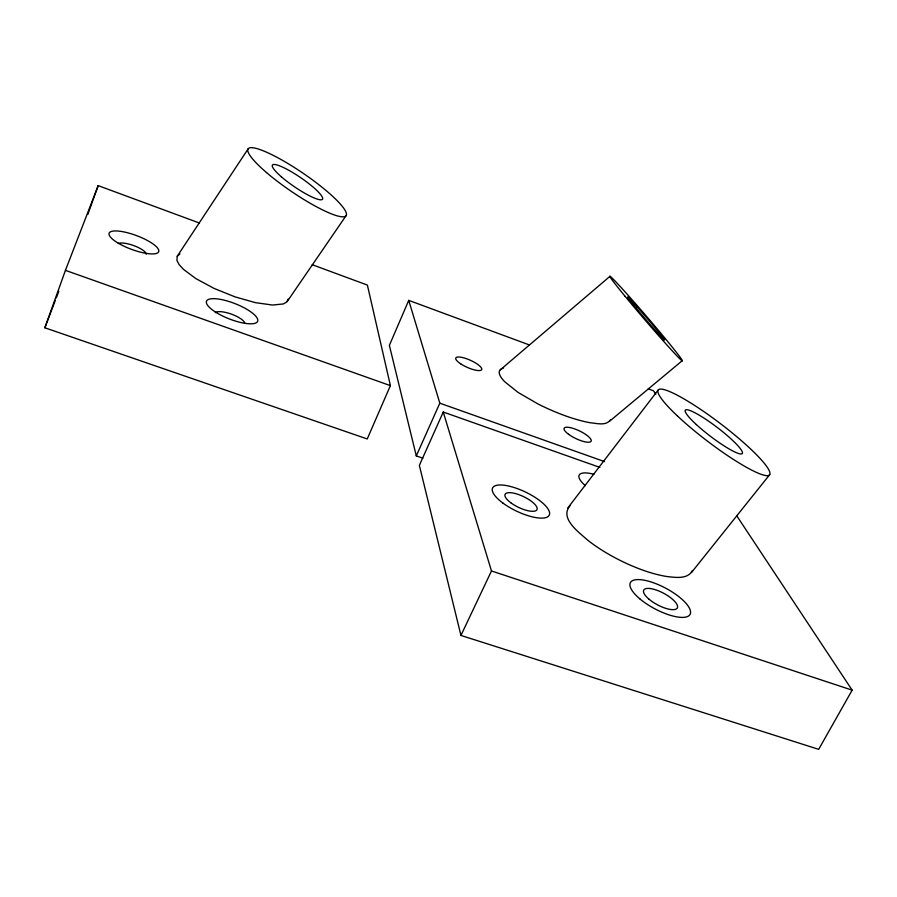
<?xml version="1.0" encoding="UTF-8"?>
<svg xmlns="http://www.w3.org/2000/svg" width="897" height="897" viewBox="0 0 897 897"><rect width="100%" height="100%" fill="white"/><g stroke="black" fill="none" stroke-linecap="round" stroke-linejoin="round"><path stroke-width="1.35" d="M288.161 299.082L286.793 301.975L283.34 303.948L272.565 305.047L255.443 302.659L235.025 296.862L214.17 288.453L195.849 278.586L183.515 269.403L179.165 264.66L176.922 260.478L177.236 256.25L248.02 149.025M312.234 264.705L367.389 285.078L390.397 385.632L367.232 438.958L44.85 327.775L65.436 270.356L98.177 185.623L199.302 222.983M87.861 214.338L98.177 185.623M44.85 327.775L55.345 300.394M56.343 297.793L58.843 291.267M692.45 570.548C687.786 579.518 675.508 577.455 667.155 576.569C654.16 574.495 641.658 570.1 629.627 564.863C614.972 558.349 600.9 550.388 588.185 540.566C579.619 532.807 559.123 518.556 569.976 505.852M529.163 344.863L408.74 300.372L389.376 345.356L416.286 455.911L422.891 458.188M416.286 455.911L439.822 403.179L408.74 300.372M599.858 467.393L443.253 412.037L419.359 465.386L460.946 635.446L818.681 749.343L852.15 690.152L736.729 515.775M610.308 419.975C605.991 426.198 596.539 423.249 590.226 422.745A66.456 17.693 25 0 1 537.707 403.807L518.118 392.449L504.764 381.774A49.929 13.421 25 0 1 499.864 370.192M460.946 635.446L491.478 570.963L443.253 412.037M287.332 301.336L346.051 215.706M177.236 256.25L179.905 253.907M567.599 508.24L658.028 390.184M691.475 572.51L769.704 474.648M499.876 370.203L609.971 276.321M609.556 421.254L682.258 360.695M500.986 369.093L503.587 367.938M491.478 570.963L852.15 690.152M65.436 270.356L390.397 385.632M439.822 403.179L604.511 461.596M648.273 388.861L653.509 390.8L655.819 394.288M118.225 243.524A15.283 4.384 19.4 0 1 134.528 245.89A15.283 4.384 19.4 0 1 146.189 254.232M215.325 312.661A15.854 4.844 19.8 0 1 231.639 314.197A15.854 4.844 19.8 0 1 244.791 323.413M585.36 485.681A28.906 8.791 26.3 0 1 593.926 474.278M266.487 172.538A59.28 10.809 34.3 0 0 345.928 215.852A59.28 10.809 34.3 0 0 278.911 158.354A59.28 10.809 34.3 0 0 266.487 172.538M281.445 176.866A30.319 5.528 34.3 0 0 322.348 199.392A30.319 5.528 34.3 0 0 288.565 170.15A30.319 5.528 34.3 0 0 281.445 176.866M118.74 243.446A26.473 7.322 20.4 0 0 158.646 251.833A26.473 7.322 20.4 0 0 124.335 232.009A26.473 7.322 20.4 0 0 118.74 243.446M216.244 312.526A27.459 8.163 21.4 0 0 257.562 321.451A27.459 8.163 21.4 0 0 222.434 299.766A27.459 8.163 21.4 0 0 216.244 312.526M677.515 416.04A70.022 10.91 37.3 0 0 769.054 475.264A70.022 10.91 37.3 0 0 695.119 405.758A70.022 10.91 37.3 0 0 677.515 416.04M696.352 424.573A35.802 5.573 37.3 0 0 742.234 453.602A35.802 5.573 37.3 0 0 702.833 417.374A35.802 5.573 37.3 0 0 696.352 424.573M510.729 502.712A17.671 5.931 25.6 0 0 536.944 509.687A17.671 5.931 25.6 0 0 515.45 493.574A17.671 5.931 25.6 0 0 510.729 502.712M649.002 599.185A19.016 6.548 28 0 0 677.19 608.166A19.016 6.548 28 0 0 655.404 589.744A19.016 6.548 28 0 0 649.002 599.185M639.92 598.916A33.806 11.65 28 0 0 689.916 614.658A33.806 11.65 28 0 0 650.863 581.895A33.806 11.65 28 0 0 639.92 598.916M502.769 502.959A31.417 10.54 25.6 0 0 549.244 515.17A31.417 10.54 25.6 0 0 510.763 486.544A31.417 10.54 25.6 0 0 502.769 502.959M625.108 296.313A55.592 1.749 49.4 0 0 682.101 360.796A55.592 1.749 49.4 0 0 631.051 298.589A55.592 1.749 49.4 0 0 625.108 296.313M636.164 308.097A28.424 0.897 49.4 0 0 664.542 340.064A28.424 0.897 49.4 0 0 637.464 307.234A28.424 0.897 49.4 0 0 636.164 308.097M460.722 363.857A14.217 3.891 24.1 0 0 481.678 369.654A14.217 3.891 24.1 0 0 463.783 357.858A14.217 3.891 24.1 0 0 460.722 363.857M568.586 434.294A14.969 4.238 25.6 0 0 590.988 441.447A14.969 4.238 25.6 0 0 573.385 428.463A14.969 4.238 25.6 0 0 568.586 434.294"/></g></svg>
